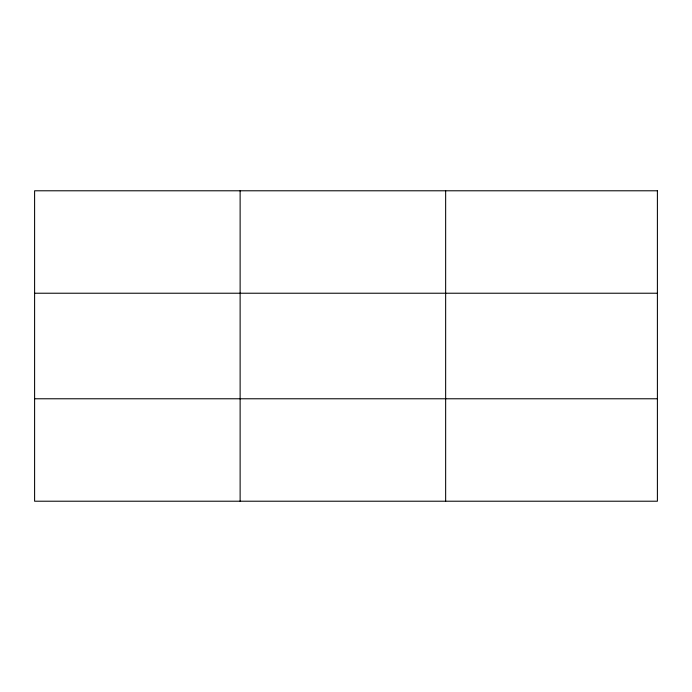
<?xml version="1.0" encoding="UTF-8"?>
<svg xmlns="http://www.w3.org/2000/svg" width="692" height="692" viewBox="0 0 692 692"><rect width="100%" height="100%" fill="white"/><g stroke="black" fill="none" stroke-linecap="round" stroke-linejoin="round"><path stroke-width="1.04" d="M240.124 501.216L240.124 190.784M445.648 501.216L445.648 190.784M34.6 293.226L657.4 293.226M34.6 398.774L657.4 398.774M657.4 190.784L657.4 501.216L34.6 501.216L34.6 190.784L657.4 190.784"/></g></svg>
